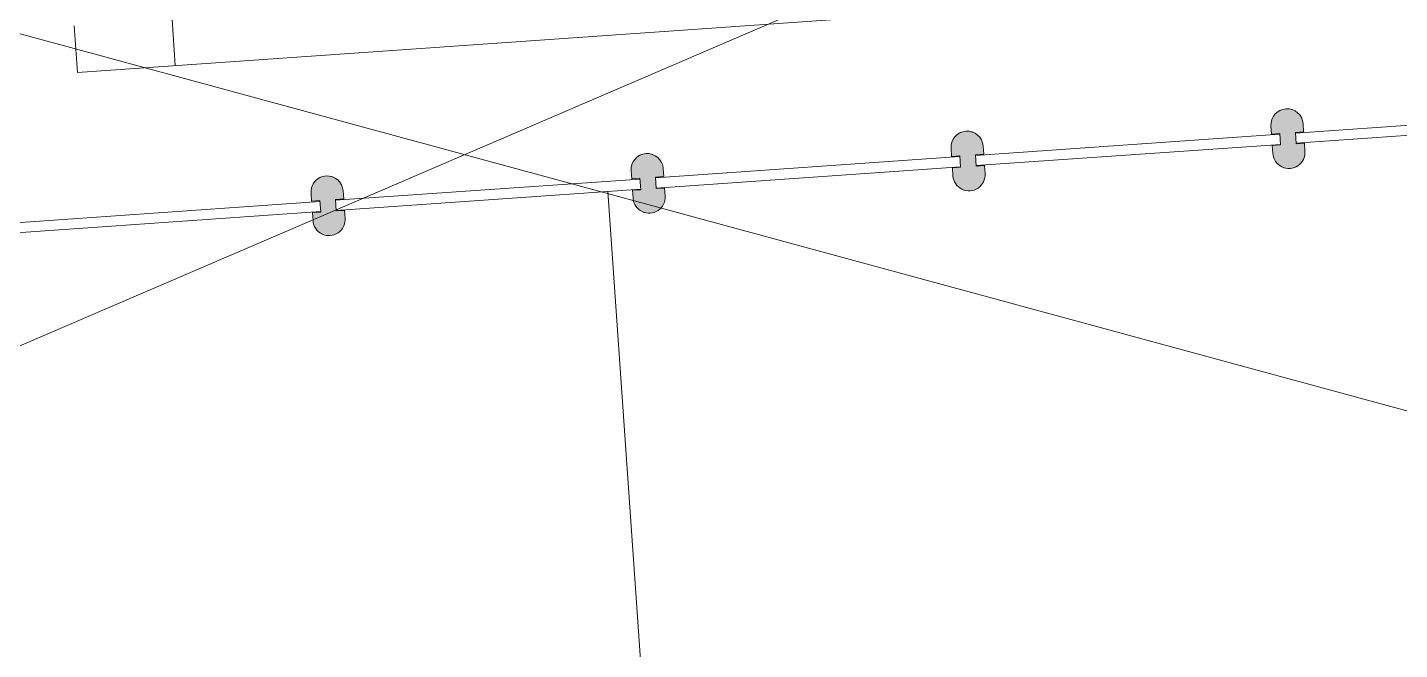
# Model space of a CAD drawing. Header units: millimetres. Extents: x 306 to 836129804, y -168137 to 818603917.
# Drawn here: x 833886409 to 833892377, y 817951346 to 817954050 of the extents above; entities that cross this region are included whole.
import ezdxf

# ---------------------------------------------------------------- set-up
doc = ezdxf.new("R2010")
doc.units = ezdxf.units.MM
doc.header["$LTSCALE"] = 3
for name, color, linetype, lineweight in [('A-010-M_LINE', 251, 'Continuous', 13), ('A-010-M_LINE_BEYOND', 251, 'Continuous', 13), ('A-214-M_CURT_WALL', 251, 'Continuous', 13), ('A-215-M_CURT_PANEL', 251, 'Continuous', 13), ('Z-060-M_DETAIL', 253, 'Continuous', 5)]:
    doc.layers.add(name, color=color, linetype=linetype, lineweight=lineweight)
doc.layers.add('UAJ-00XREF', color=7, linetype='Continuous')

# ---------------------------------------------------------------- blocks, each defined once
blk = doc.blocks.new('System Panel - ARC_Glazed-41397827-0300')
at = {"layer": 'A-215-M_CURT_PANEL', "lineweight": 9}
for p, q in [((663.4999999999791, 0), (-663.4999999999791, 0)), ((-663.4999999999791, -43.99999999999), (663.4999999999791, -43.99999999999))]:
    blk.add_line(p, q, dxfattribs=at)
blk = doc.blocks.new('System Panel - ARC_Glazed-41397828-0300')
at = {"layer": 'A-215-M_CURT_PANEL', "lineweight": 9}
for p, q in [((663.7494607910957, 0), (-663.7494607910957, 0)), ((-663.7494607910957, -43.99999999999), (663.7494607910957, -43.99999999999))]:
    blk.add_line(p, q, dxfattribs=at)
blk = doc.blocks.new('System Panel - ARC_Glazed-41397829-0300')
at = {"layer": 'A-215-M_CURT_PANEL', "lineweight": 9}
for p, q in [((663.2505392089319, 0), (-663.2505392088626, 0)), ((-663.2505392088626, -43.99999999999), (663.2505392089319, -43.99999999999))]:
    blk.add_line(p, q, dxfattribs=at)
blk = doc.blocks.new('Circular Mullion - Type A-27605860-0300')
at = {"layer": 'A-214-M_CURT_WALL'}
blk.add_hatch(color=256, dxfattribs=at).paths.add_polyline_path([(-69.99999999998408, -82.4999999999206), (-69.99999999998408, -47.49999999991123), (-33.99999999995762, -47.49999999991123), (-34.99999999997472, 2.500000000042746), (-69.99999999998408, 2.500000000042746), (-69.99999999998408, 37.50000000008676), (-64.31821496087187, 63.57601239610372), (-60.6217782648545, 72.50000000004415), (-49.49747468297173, 86.9974746831278), (-26.83619284037959, 101.5033379110739), (-18.11733315710844, 105.1148078403229), (6.930349627509713e-11, 107.5000000001055), (23.77716922604705, 102.7704269797779), (35.00000000004402, 98.12177826499324), (49.49747468307569, 86.9974746831278), (62.96615912546877, 66.84016393122684), (67.61480784025343, 55.61733315726451), (70.00000000008804, 28.97058823534308), (70.00000000008804, 2.500000000042746), (34.00000000006158, 2.500000000042746), (35.00000000004402, -47.49999999991123), (70.00000000008804, -47.49999999991123), (70.00000000008804, -82.49999999995525), (64.31821496090652, -108.5760123960242), (60.62177826495845, -117.49999999993), (49.49747468307569, -131.9974746829963), (26.83619284048354, -146.5033379109423), (18.1173331572124, -150.1148078401567), (3.465174813754857e-11, -152.4999999999047), (-23.77716922618565, -147.7704269795424), (-34.99999999997472, -143.1217782648444), (-49.49747468297173, -131.9974746829963), (-62.96615912553807, -111.8401639307488), (-67.61480784018413, -100.6173331571157)], flags=0)
at = {"layer": 'Z-060-M_DETAIL'}
for p, q in [((-70.00000000000045, 37.49999999999962), (-70.00000000000051, 2.499999999999939)), ((-70.00000000000051, 2.499999999999939), (-34.0000000000005, 2.499999999999825)), ((-34.0000000000005, 2.499999999999825), (-34.00000000000058, -47.50000000000015)), ((33.9999999999994, -47.49999999999994), (33.99999999999946, 2.500000000000058)), ((33.99999999999946, 2.500000000000053), (69.99999999999949, 2.499999999999939)), ((69.99999999999949, 2.499999999999939), (69.99999999999953, 37.49999999999852)), ((-34.00000000000058, -47.50000000000014), (-70.00000000000057, -47.50000000000004)), ((-70.00000000000057, -47.50000000000004), (-70.00000000000064, -82.49999999999905)), ((69.9999999999994, -47.50000000000006), (33.9999999999994, -47.49999999999994)), ((69.99999999999935, -82.49999999999976), (69.9999999999994, -47.50000000000006))]:
    blk.add_line(p, q, dxfattribs=at)
for centre, radius, start, end in [((-4.568345701727594e-13, 37.4999999999991), 70.00000000000003, 359.9999999999991, 179.9999999999992), ((-6.429523580209206e-13, -82.49999999999922), 70.00000000000006, 179.9999999999998, 359.9999999999992)]:
    blk.add_arc(centre, radius, start, end, dxfattribs=at)
blk = doc.blocks.new('Circular Mullion - CERAMIC_MULLIONS Multimedia Lounge-41397800-0300')
at = {"layer": 'A-214-M_CURT_WALL', "lineweight": 9}
for centre, radius, start, end in [((-6.344924585732768e-13, 82.49999999998981), 69.99999999999994, 109.9712370347459, 115.0287629653286), ((-6.344924585732768e-13, 82.49999999998981), 70.00000000000006, 64.97123703478987, 70.02876296532624), ((-6.344924585732768e-13, 82.49999999998981), 69.99999999999996, 154.9712370346292, 160.0287629654466), ((-6.344924585732768e-13, 82.49999999998981), 70.00000000000004, 19.9712370345829, 25.02876296547248), ((-4.531416257849703e-13, -37.50000000000822), 70.00000000000006, 199.9712370345702, 205.0287629653227), ((-4.531416257849703e-13, -37.50000000000822), 70.00000000000004, 244.9712370347849, 250.0287629651799), ((-4.531416257849703e-13, -37.50000000000822), 69.99999999999994, 289.9712370347487, 295.0287629652482), ((-4.531416257849703e-13, -37.50000000000822), 69.99999999999996, 334.9712370346098, 340.0287629654293)]:
    blk.add_arc(centre, radius, start, end, dxfattribs=at)
blk = doc.blocks.new('3A35X-MAGP-P-MP-00')
at = {"layer": 'A-010-M_LINE'}
for p, q in [((834476913.0441934, 817957301.5250747), (834460689.476031, 817950328.2695062)), ((834458740.6949518, 817956031.138499), (834475829.6335154, 817951386.6826242))]:
    blk.add_line(p, q, dxfattribs=at)
at = {"layer": 'A-010-M_LINE_BEYOND'}
for p, q in [((834477101.869023, 817954604.7665719), (834466378.7394987, 817953855.1375824)), ((834466378.7394987, 817953855.1375824), (834466364.5576112, 817954058.0035589)), ((834466804.6938585, 817953884.9150589), (834466790.7463645, 817954084.4281347))]:
    blk.add_line(p, q, dxfattribs=at)
at = {"layer": 'A-010-M_LINE_BEYOND', "lineweight": 9}
for p, q in [((834468855.705729, 817950901.0734246), (834468685.3634446, 817953337.7486393)), ((834468685.3634446, 817953337.7486393), (834468855.705729, 817950901.0734246))]:
    blk.add_line(p, q, dxfattribs=at)
at = {"layer": 'A-214-M_CURT_WALL', "extrusion": (0, 0, -1), "rotation": 176.0010914742286}
for p in [(-834471646.1102197, 817953544.7275449), (-834470254.5065161, 817953447.4437737), (-834468862.9028125, 817953350.1600027), (-834467470.801402, 817953252.841438)]:
    blk.add_blockref('Circular Mullion - Type A-27605860-0300', p, dxfattribs=at)
at = {"layer": 'A-215-M_CURT_PANEL', "rotation": 183.9989085257713}
for name, p in [('System Panel - ARC_Glazed-41397827-0300', (834472341.9120715, 817953593.3694304)), ('System Panel - ARC_Glazed-41397827-0300', (834470950.3083678, 817953496.0856594)), ('System Panel - ARC_Glazed-41397827-0300', (834469558.7046642, 817953398.8018882)), ('System Panel - ARC_Glazed-41397828-0300', (834468166.8521072, 817953301.5007204)), ('System Panel - ARC_Glazed-41397829-0300', (834466775.2484035, 817953204.2169493))]:
    blk.add_blockref(name, p, dxfattribs=at)
at = {"layer": 'Z-060-M_DETAIL', "extrusion": (0, 0, -1), "rotation": 356.0010914742286}
for p in [(-834471646.1102197, 817953544.7275449), (-834470254.5065161, 817953447.4437737), (-834468862.9028125, 817953350.1600027), (-834467470.801402, 817953252.841438)]:
    blk.add_blockref('Circular Mullion - CERAMIC_MULLIONS Multimedia Lounge-41397800-0300', p, dxfattribs=at)

msp = doc.modelspace()

# ---------------------------------------------------------------- block references
at = {"layer": 'UAJ-00XREF', "ltscale": 0.5}
msp.add_blockref('3A35X-MAGP-P-MP-00', (-579752.5553781986, 0), dxfattribs=at)

doc.saveas('drawing.dxf')
